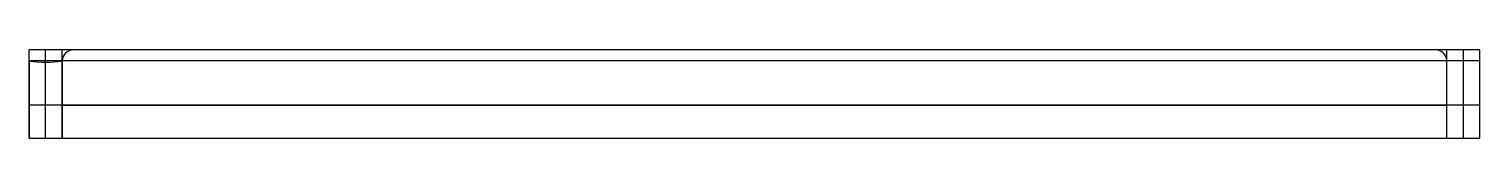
# Model space of a CAD drawing. Extents: x -2 to 130, y 0 to 8.
import ezdxf

# ---------------------------------------------------------------- set-up
doc = ezdxf.new("R2010")
doc.units = 0
doc.layers.get('0').update_dxf_attribs({"linetype": 'CONTINUOUS'})

msp = doc.modelspace()

# ---------------------------------------------------------------- linework, layer by layer
at = {"linetype": 'CONTINUOUS'}
for p, q in [((-1.5, 0), (-1.5, 8)), ((129.5, 8), (-1.5, 8)), ((0, 0), (0, 8)), ((1.5, 0), (1.5, 8)), ((125.5, 8), (2.5, 8)), ((126.5, 0), (126.5, 8)), ((128, 0), (128, 8)), ((129.5, 0), (129.5, 8)), ((129.5, 7), (-1.5, 7)), ((129.5, 7), (-1.5, 7)), ((-1.5, 7), (-1.5, 0)), ((1.5, 0), (1.5, 7)), ((1.5, 7), (1.5, 3)), ((126.5, 3), (126.5, 7)), ((129.5, 3), (-1.5, 3)), ((126.5, 3), (1.5, 3)), ((1.5, 3), (1.5, 0)), ((1.5, 3), (126.5, 3)), ((126.5, 0), (126.5, 3)), ((-1.5, 0), (129.5, 0)), ((-1.5, 0), (1.5, 0)), ((1.5, 0), (126.5, 0))]:
    msp.add_line(p, q, dxfattribs=at)
for centre, radius, start, end in [((2.5, 7), 1, 90, 180), ((125.5, 7), 1, 0, 90), ((0, 16.8), 9.91, 261.2941, 278.7059)]:
    msp.add_arc(centre, radius, start, end, dxfattribs=at)

doc.saveas('drawing.dxf')
